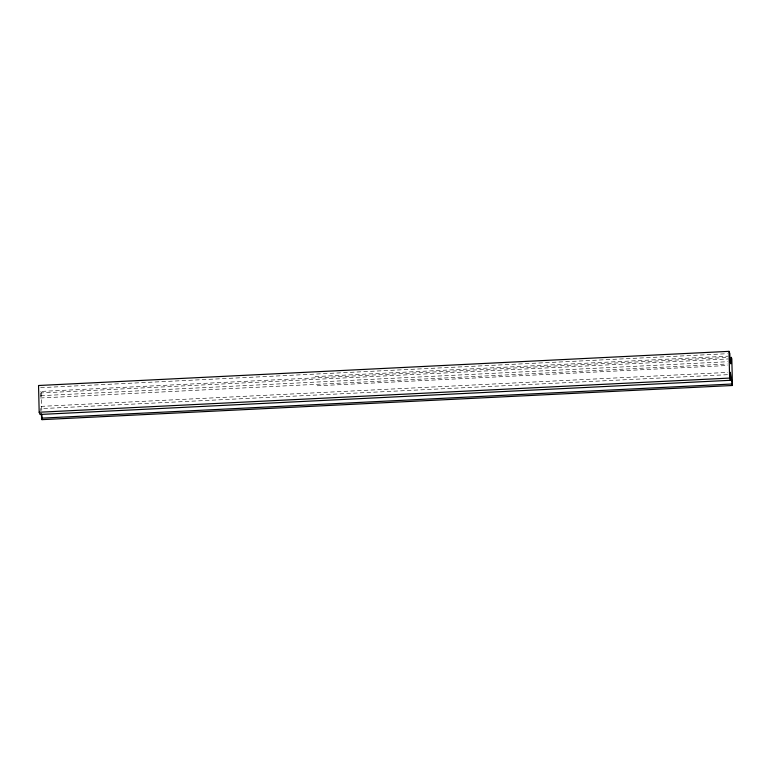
<?xml version="1.0" encoding="UTF-8"?>
<svg xmlns="http://www.w3.org/2000/svg" width="771" height="771" viewBox="0 0 771 771"><rect width="100%" height="100%" fill="white"/><g stroke="black" fill="none" stroke-linecap="round" stroke-linejoin="round"><path stroke-width="0.58" stroke-dasharray="3.85 2.89" d="M40.497 396.882L40.815 391.437L727.651 357.465M40.603 387.668L727.438 353.696M315.108 376.595L728.171 356.163M40.815 391.437L41.383 392.921L728.219 358.949M40.786 395.687L727.622 361.715M40.439 397.971L727.275 363.999M317.18 385.789L727.843 365.483M41.036 406.375L727.872 372.403M727.525 374.687L40.69 408.659L40.873 411.039M41.383 392.921L41.788 410.345"/><path stroke-width="1.16" d="M732.45 385.49L731.824 358.766L731.255 357.281L730.879 363.825L730.031 361.599L729.838 353.581L728.99 351.354L38.55 385.51L39.176 412.234L40.025 414.461L730.465 380.305L730.282 372.287L732.45 385.49L42.01 419.646L41.065 413.41M39.176 412.234L729.617 378.079L730.465 380.305M41.441 418.161L731.881 384.016M728.99 351.354L729.617 378.079M41.894 415L42.01 419.646"/></g></svg>
